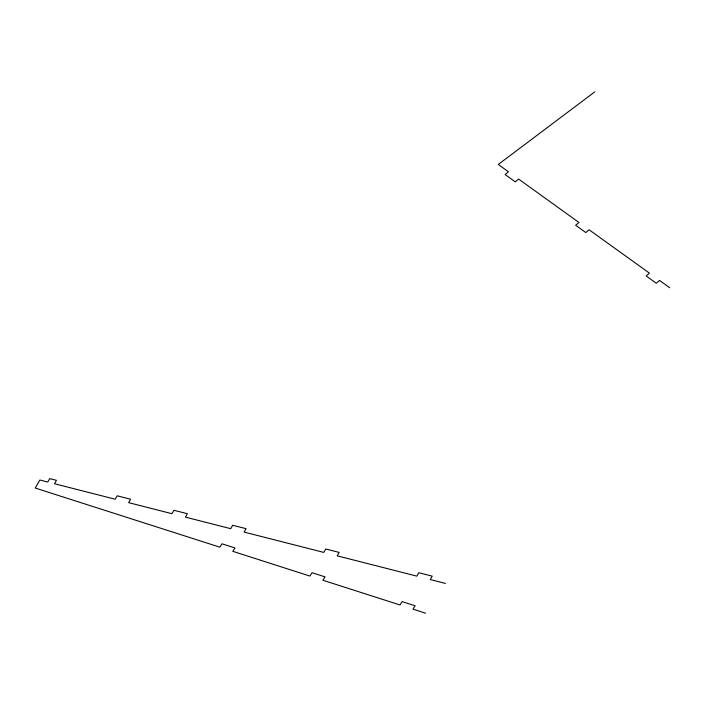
<?xml version="1.0" encoding="UTF-8"?>
<svg xmlns="http://www.w3.org/2000/svg" width="705" height="705" viewBox="0 0 705 705"><rect width="100%" height="100%" fill="white"/><g stroke="black" fill="none" stroke-linecap="round" stroke-linejoin="round"><path stroke-width="1.06" d="M594.844 91.817L498.276 164.459L508.437 171.764L505.15 174.576L515.311 181.881L518.607 179.07L578.928 222.445L575.641 225.265L585.802 232.571L589.098 229.751L649.428 273.135L646.133 275.946L656.293 283.251L659.589 280.44L669.75 287.746M445.41 583.423L430.262 579.554L432.227 576.144L418.814 572.716L416.84 576.135L337.201 555.831L339.167 552.412L325.754 548.992L323.78 552.412L244.142 532.099L246.107 528.679L232.694 525.26L230.72 528.679L185.424 517.126L187.389 513.716L173.95 510.288L171.976 513.698L128.627 502.647L130.592 499.228L117.153 495.8L115.188 499.219L54.488 483.745L56.453 480.325L49.729 478.607L47.764 482.026L39.877 480.017L35.25 488.045L219.793 547.15L222.013 543.811L235.003 547.979L232.773 551.319L309.874 576.055L312.095 572.716L325.084 576.884L322.855 580.224L399.955 604.961L402.176 601.621L415.166 605.789L412.936 609.129L425.582 613.183"/></g></svg>
